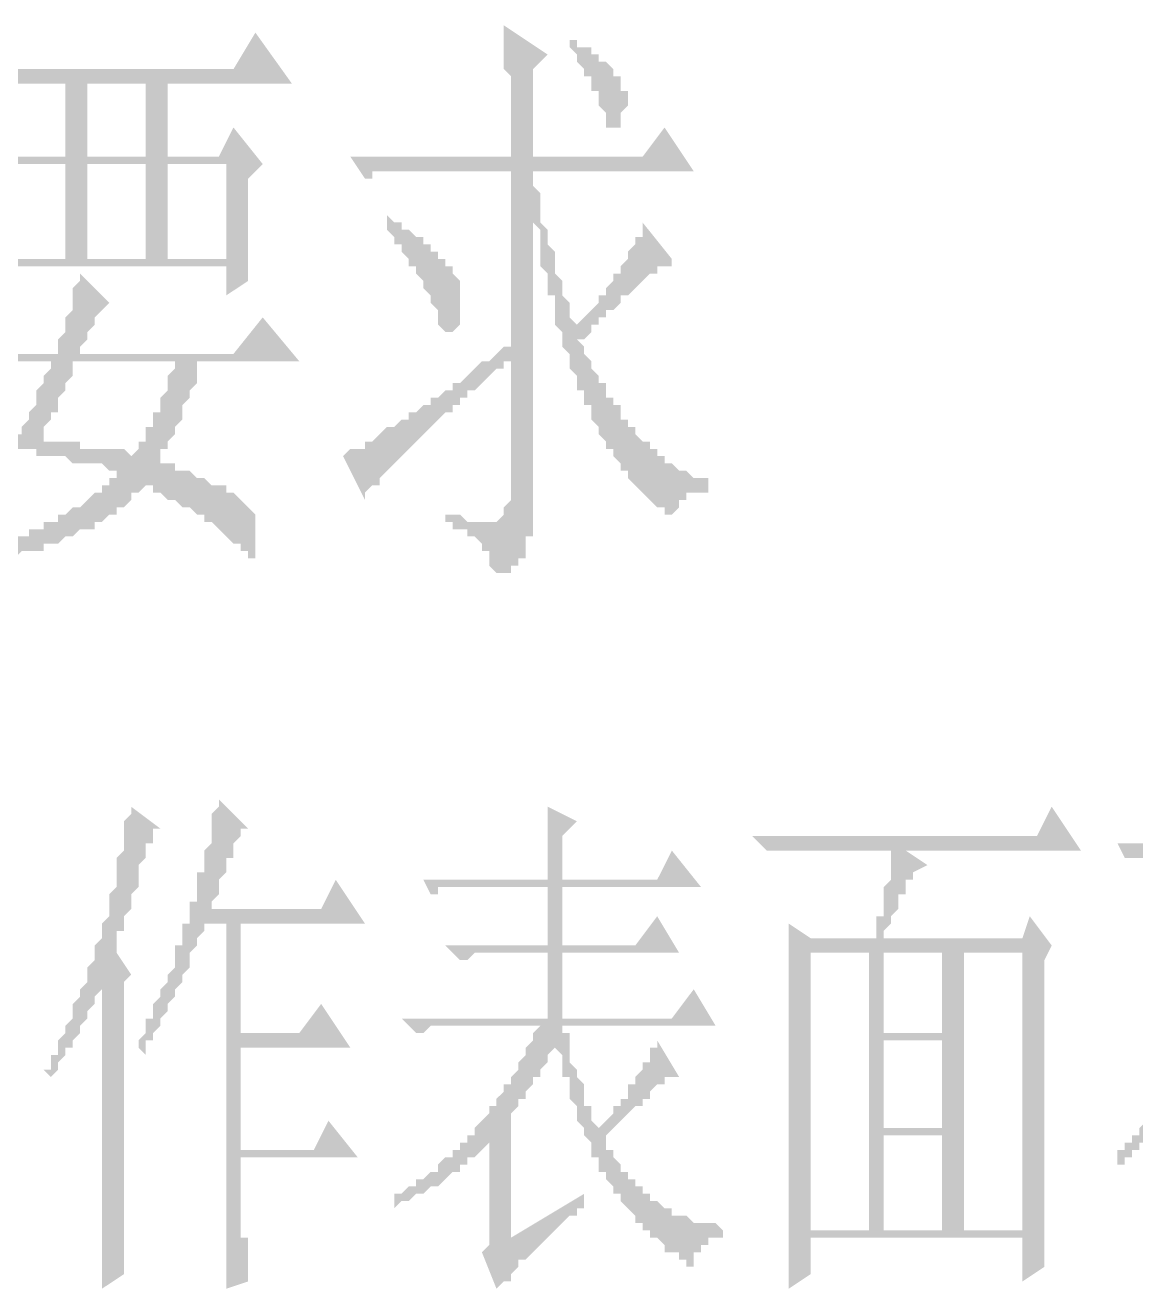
# Model space of a CAD drawing. Header units: millimetres. Extents: x 0 to 275, y 0 to 194.
# Drawn here: x 214.92 to 224.57, y 119.3 to 130.28 of the extents above; entities that cross this region are included whole.
import ezdxf

# ---------------------------------------------------------------- set-up
doc = ezdxf.new("R2010")
doc.units = ezdxf.units.MM

msp = doc.modelspace()

# ---------------------------------------------------------------- hatches: boundary and pattern name
h = msp.add_hatch(color=0)
h.paths.add_polyline_path([(215.4555, 129.772833), (215.9635, 129.772833), (215.9635, 129.137833), (215.4555, 129.137833)])
h.paths.add_polyline_path([(214.757, 129.074333), (215.265, 129.074333), (215.265, 128.248833), (214.757, 128.248833)])
h.paths.add_polyline_path([(215.4555, 129.074333), (215.9635, 129.074333), (215.9635, 128.248833), (215.4555, 128.248833)])
h.paths.add_polyline_path([(216.154, 129.074333), (216.662, 129.074333), (216.662, 128.248833), (216.154, 128.248833)])
h.paths.add_polyline_path([(214.1855, 129.899833), (214.249, 129.709333), (214.3125, 129.709333), (214.3125, 129.772833), (214.376, 129.772833), (214.4395, 129.772833), (214.503, 129.772833), (214.5665, 129.772833), (215.265, 129.772833), (215.265, 129.137833), (214.8205, 129.137833), (214.5665, 129.328333), (214.5665, 129.264833), (214.5665, 129.201333), (214.5665, 129.137833), (214.5665, 129.074333), (214.5665, 129.010833), (214.5665, 128.947333), (214.5665, 128.883833), (214.5665, 128.820333), (214.5665, 128.756833), (214.5665, 128.693333), (214.5665, 128.629833), (214.5665, 128.566333), (214.5665, 128.502833), (214.5665, 128.439333), (214.5665, 128.375833), (214.5665, 128.312333), (214.5665, 128.248833), (214.5665, 128.185333), (214.5665, 128.121833), (214.5665, 128.058333), (214.5665, 127.994833), (214.5665, 127.931333), (214.5665, 127.867833), (214.757, 127.994833), (214.757, 128.185333), (216.662, 128.185333), (216.662, 127.931333), (216.8525, 128.058333), (216.8525, 128.121833), (216.8525, 128.185333), (216.8525, 128.248833), (216.8525, 128.312333), (216.8525, 128.375833), (216.8525, 128.439333), (216.8525, 128.502833), (216.8525, 128.566333), (216.8525, 128.629833), (216.8525, 128.693333), (216.8525, 128.756833), (216.8525, 128.820333), (216.8525, 128.883833), (216.8525, 128.947333), (216.9795, 129.074333), (216.7255, 129.391833), (216.5985, 129.137833), (216.154, 129.137833), (216.154, 129.772833), (217.2335, 129.772833), (216.916, 130.217333), (216.7255, 129.899833)])
h.paths.add_polyline_path([(215.3285, 127.359833), (216.2175, 127.359833), (216.2175, 127.296333), (216.154, 127.232833), (216.154, 127.169333), (216.154, 127.105833), (216.0905, 127.042333), (216.0905, 126.978833), (216.0905, 126.915333), (216.027, 126.915333), (216.027, 126.851833), (216.027, 126.788333), (215.9635, 126.788333), (215.9635, 126.724833), (215.9635, 126.661333), (215.9, 126.661333), (215.9, 126.597833), (215.8365, 126.534333), (215.773, 126.597833), (215.7095, 126.597833), (215.646, 126.597833), (215.5825, 126.597833), (215.519, 126.597833), (215.4555, 126.597833), (215.392, 126.597833), (215.392, 126.661333), (215.3285, 126.661333), (215.265, 126.661333), (215.2015, 126.661333), (215.138, 126.661333), (215.0745, 126.661333), (215.0745, 126.724833), (215.0745, 126.788333), (215.138, 126.851833), (215.138, 126.915333), (215.2015, 126.915333), (215.2015, 126.978833), (215.2015, 127.042333), (215.265, 127.105833), (215.265, 127.169333), (215.3285, 127.232833), (215.3285, 127.296333)])
h.paths.add_polyline_path([(215.392, 128.121833), (215.392, 128.058333), (215.3285, 127.994833), (215.3285, 127.931333), (215.3285, 127.867833), (215.3285, 127.804333), (215.265, 127.740833), (215.265, 127.677333), (215.265, 127.613833), (215.2015, 127.550333), (215.2015, 127.486833), (215.2015, 127.423333), (214.122, 127.423333), (214.249, 127.296333), (214.3125, 127.296333), (214.376, 127.296333), (214.4395, 127.359833), (214.503, 127.359833), (215.138, 127.359833), (215.138, 127.296333), (215.0745, 127.232833), (215.0745, 127.169333), (215.011, 127.105833), (215.011, 127.042333), (215.011, 126.978833), (214.9475, 126.915333), (214.9475, 126.851833), (214.884, 126.788333), (214.884, 126.724833), (214.8205, 126.724833), (214.8205, 126.661333), (214.8205, 126.597833), (214.884, 126.597833), (214.9475, 126.597833), (215.011, 126.597833), (215.011, 126.534333), (215.0745, 126.534333), (215.138, 126.534333), (215.2015, 126.534333), (215.265, 126.534333), (215.3285, 126.470833), (215.392, 126.470833), (215.4555, 126.470833), (215.519, 126.470833), (215.5825, 126.470833), (215.646, 126.407333), (215.7095, 126.407333), (215.773, 126.407333), (215.7095, 126.407333), (215.7095, 126.343833), (215.646, 126.343833), (215.646, 126.280333), (215.5825, 126.280333), (215.5825, 126.216833), (215.519, 126.216833), (215.4555, 126.153333), (215.392, 126.089833), (215.3285, 126.089833), (215.265, 126.026333), (215.2015, 126.026333), (215.2015, 125.962833), (215.138, 125.962833), (215.0745, 125.962833), (215.0745, 125.899333), (215.011, 125.899333), (214.9475, 125.899333), (214.9475, 125.835833), (214.884, 125.835833), (214.8205, 125.835833), (214.757, 125.772333), (214.6935, 125.772333), (214.63, 125.772333), (214.5665, 125.708833), (214.503, 125.708833), (214.4395, 125.708833), (214.376, 125.645333), (214.3125, 125.645333), (214.249, 125.645333), (214.1855, 125.581833), (214.122, 125.581833), (214.1855, 125.518333), (214.249, 125.518333), (214.3125, 125.518333), (214.376, 125.581833), (214.4395, 125.581833), (214.503, 125.581833), (214.5665, 125.581833), (214.63, 125.581833), (214.63, 125.645333), (214.6935, 125.645333), (214.757, 125.645333), (214.8205, 125.645333), (214.884, 125.708833), (214.9475, 125.708833), (215.011, 125.708833), (215.0745, 125.708833), (215.0745, 125.772333), (215.138, 125.772333), (215.2015, 125.772333), (215.265, 125.835833), (215.3285, 125.835833), (215.392, 125.899333), (215.4555, 125.899333), (215.519, 125.899333), (215.519, 125.962833), (215.5825, 125.962833), (215.646, 126.026333), (215.7095, 126.026333), (215.7095, 126.089833), (215.773, 126.089833), (215.8365, 126.153333), (215.8365, 126.216833), (215.9, 126.216833), (215.9635, 126.280333), (216.027, 126.280333), (216.027, 126.216833), (216.0905, 126.216833), (216.154, 126.153333), (216.2175, 126.153333), (216.281, 126.089833), (216.3445, 126.089833), (216.408, 126.026333), (216.4715, 126.026333), (216.4715, 125.962833), (216.535, 125.962833), (216.5985, 125.899333), (216.662, 125.835833), (216.7255, 125.772333), (216.789, 125.772333), (216.789, 125.708833), (216.8525, 125.708833), (216.8525, 125.645333), (216.916, 125.645333), (216.916, 125.708833), (216.916, 125.772333), (216.916, 125.835833), (216.916, 125.899333), (216.916, 125.962833), (216.916, 126.026333), (216.8525, 126.089833), (216.789, 126.153333), (216.7255, 126.216833), (216.662, 126.216833), (216.662, 126.280333), (216.5985, 126.280333), (216.535, 126.280333), (216.4715, 126.343833), (216.408, 126.343833), (216.3445, 126.407333), (216.281, 126.407333), (216.2175, 126.407333), (216.2175, 126.470833), (216.154, 126.470833), (216.0905, 126.470833), (216.0905, 126.534333), (216.0905, 126.597833), (216.154, 126.597833), (216.154, 126.661333), (216.2175, 126.724833), (216.2175, 126.788333), (216.281, 126.851833), (216.281, 126.915333), (216.281, 126.978833), (216.3445, 127.042333), (216.3445, 127.105833), (216.408, 127.169333), (216.408, 127.232833), (216.408, 127.296333), (216.408, 127.359833), (217.297, 127.359833), (216.9795, 127.740833), (216.7255, 127.423333), (215.392, 127.423333), (215.392, 127.486833), (215.4555, 127.550333), (215.4555, 127.613833), (215.519, 127.677333), (215.519, 127.740833), (215.5825, 127.804333), (215.646, 127.867833)])
h = msp.add_hatch(color=0)
h.paths.add_polyline_path([(219.6465, 130.153833), (219.6465, 130.090333), (219.71, 130.026833), (219.71, 129.963333), (219.7735, 129.899833), (219.7735, 129.836333), (219.837, 129.836333), (219.837, 129.772833), (219.837, 129.709333), (219.9005, 129.709333), (219.9005, 129.645833), (219.9005, 129.582333), (219.964, 129.518833), (219.964, 129.455333), (219.964, 129.391833), (220.0275, 129.391833), (220.091, 129.391833), (220.091, 129.455333), (220.091, 129.518833), (220.1545, 129.582333), (220.1545, 129.645833), (220.1545, 129.709333), (220.091, 129.709333), (220.091, 129.772833), (220.091, 129.836333), (220.0275, 129.836333), (220.0275, 129.899833), (219.964, 129.963333), (219.9005, 129.963333), (219.9005, 130.026833), (219.837, 130.026833), (219.837, 130.090333), (219.7735, 130.090333), (219.71, 130.090333), (219.71, 130.153833)])
h.paths.add_polyline_path([(219.075, 130.280833), (219.075, 130.217333), (219.075, 130.153833), (219.075, 130.090333), (219.075, 130.026833), (219.075, 129.963333), (219.075, 129.899833), (219.1385, 129.836333), (219.1385, 129.772833), (219.1385, 129.709333), (219.1385, 129.645833), (219.1385, 129.582333), (219.1385, 129.518833), (219.1385, 129.455333), (219.1385, 129.391833), (219.1385, 129.328333), (219.1385, 129.264833), (219.1385, 129.137833), (217.7415, 129.137833), (217.8685, 128.947333), (217.932, 128.947333), (217.932, 129.010833), (217.9955, 129.010833), (218.059, 129.010833), (218.1225, 129.010833), (219.1385, 129.010833), (219.1385, 127.486833), (219.075, 127.486833), (219.0115, 127.423333), (218.948, 127.359833), (218.8845, 127.359833), (218.821, 127.296333), (218.7575, 127.232833), (218.694, 127.169333), (218.6305, 127.169333), (218.6305, 127.105833), (218.567, 127.105833), (218.5035, 127.042333), (218.44, 127.042333), (218.44, 126.978833), (218.3765, 126.978833), (218.313, 126.915333), (218.2495, 126.915333), (218.2495, 126.851833), (218.186, 126.851833), (218.1225, 126.788333), (218.059, 126.788333), (217.9955, 126.724833), (217.932, 126.661333), (217.8685, 126.661333), (217.8685, 126.597833), (217.805, 126.597833), (217.7415, 126.597833), (217.678, 126.534333), (217.8685, 126.153333), (217.8685, 126.216833), (217.932, 126.280333), (217.9955, 126.280333), (217.9955, 126.343833), (218.059, 126.407333), (218.1225, 126.470833), (218.186, 126.534333), (218.2495, 126.597833), (218.313, 126.661333), (218.3765, 126.724833), (218.44, 126.788333), (218.5035, 126.851833), (218.567, 126.915333), (218.6305, 126.915333), (218.6305, 126.978833), (218.694, 126.978833), (218.694, 127.042333), (218.7575, 127.042333), (218.7575, 127.105833), (218.821, 127.105833), (218.8845, 127.169333), (218.948, 127.232833), (219.0115, 127.296333), (219.075, 127.296333), (219.075, 127.359833), (219.1385, 127.359833), (219.1385, 126.153333), (219.075, 126.089833), (219.075, 126.026333), (219.0115, 125.962833), (218.948, 125.962833), (218.8845, 125.962833), (218.821, 125.962833), (218.7575, 125.962833), (218.694, 126.026333), (218.6305, 126.026333), (218.567, 126.026333), (218.567, 125.962833), (218.6305, 125.962833), (218.6305, 125.899333), (218.694, 125.899333), (218.7575, 125.899333), (218.7575, 125.835833), (218.821, 125.835833), (218.8845, 125.772333), (218.8845, 125.708833), (218.948, 125.708833), (218.948, 125.645333), (218.948, 125.581833), (219.0115, 125.518333), (219.0115, 125.454833), (219.0115, 125.518333), (219.075, 125.518333), (219.1385, 125.518333), (219.1385, 125.581833), (219.202, 125.581833), (219.202, 125.645333), (219.2655, 125.645333), (219.2655, 125.708833), (219.2655, 125.772333), (219.2655, 125.835833), (219.329, 125.835833), (219.329, 125.899333), (219.329, 125.962833), (219.329, 126.026333), (219.329, 126.089833), (219.329, 126.153333), (219.329, 128.756833), (219.329, 128.693333), (219.329, 128.629833), (219.329, 128.566333), (219.3925, 128.502833), (219.3925, 128.439333), (219.3925, 128.375833), (219.3925, 128.312333), (219.3925, 128.248833), (219.3925, 128.185333), (219.456, 128.121833), (219.456, 128.058333), (219.456, 127.994833), (219.456, 127.931333), (219.5195, 127.931333), (219.5195, 127.867833), (219.5195, 127.804333), (219.5195, 127.740833), (219.5195, 127.677333), (219.583, 127.613833), (219.583, 127.550333), (219.583, 127.486833), (219.6465, 127.423333), (219.6465, 127.359833), (219.6465, 127.296333), (219.71, 127.232833), (219.71, 127.169333), (219.71, 127.105833), (219.7735, 127.105833), (219.7735, 127.042333), (219.7735, 126.978833), (219.837, 126.978833), (219.837, 126.915333), (219.837, 126.851833), (219.9005, 126.788333), (219.9005, 126.724833), (219.964, 126.661333), (219.964, 126.597833), (220.0275, 126.597833), (220.0275, 126.534333), (220.091, 126.470833), (220.091, 126.407333), (220.1545, 126.407333), (220.1545, 126.343833), (220.218, 126.280333), (220.2815, 126.216833), (220.345, 126.153333), (220.4085, 126.089833), (220.472, 126.089833), (220.472, 126.026333), (220.5355, 126.026333), (220.599, 126.089833), (220.599, 126.153333), (220.6625, 126.153333), (220.6625, 126.216833), (220.726, 126.216833), (220.7895, 126.216833), (220.853, 126.216833), (220.853, 126.280333), (220.853, 126.343833), (220.7895, 126.343833), (220.726, 126.343833), (220.6625, 126.407333), (220.599, 126.407333), (220.5355, 126.470833), (220.472, 126.470833), (220.472, 126.534333), (220.4085, 126.534333), (220.4085, 126.597833), (220.345, 126.597833), (220.345, 126.661333), (220.2815, 126.661333), (220.218, 126.724833), (220.218, 126.788333), (220.1545, 126.788333), (220.1545, 126.851833), (220.091, 126.851833), (220.091, 126.915333), (220.091, 126.978833), (220.0275, 126.978833), (220.0275, 127.042333), (219.964, 127.042333), (219.964, 127.105833), (219.964, 127.169333), (219.9005, 127.169333), (219.9005, 127.232833), (219.837, 127.296333), (219.837, 127.359833), (219.7735, 127.423333), (219.7735, 127.486833), (219.71, 127.550333), (219.7735, 127.550333), (219.837, 127.613833), (219.837, 127.677333), (219.9005, 127.677333), (219.9005, 127.740833), (219.964, 127.740833), (219.964, 127.804333), (220.0275, 127.804333), (220.091, 127.867833), (220.091, 127.931333), (220.1545, 127.931333), (220.218, 127.994833), (220.2815, 128.058333), (220.345, 128.121833), (220.4085, 128.121833), (220.4085, 128.185333), (220.472, 128.185333), (220.5355, 128.185333), (220.5355, 128.248833), (220.2815, 128.566333), (220.2815, 128.502833), (220.2815, 128.439333), (220.218, 128.439333), (220.218, 128.375833), (220.1545, 128.312333), (220.1545, 128.248833), (220.091, 128.185333), (220.091, 128.121833), (220.0275, 128.121833), (220.0275, 128.058333), (219.964, 127.994833), (219.964, 127.931333), (219.9005, 127.931333), (219.9005, 127.867833), (219.837, 127.804333), (219.7735, 127.740833), (219.71, 127.677333), (219.71, 127.613833), (219.71, 127.677333), (219.6465, 127.740833), (219.6465, 127.804333), (219.6465, 127.867833), (219.583, 127.931333), (219.583, 127.994833), (219.583, 128.058333), (219.5195, 128.121833), (219.5195, 128.185333), (219.5195, 128.248833), (219.5195, 128.312333), (219.456, 128.375833), (219.456, 128.439333), (219.456, 128.502833), (219.3925, 128.566333), (219.3925, 128.629833), (219.3925, 128.693333), (219.3925, 128.756833), (219.3925, 128.820333), (219.329, 128.883833), (219.329, 128.947333), (219.329, 129.010833), (220.726, 129.010833), (220.472, 129.391833), (220.2815, 129.137833), (219.329, 129.137833), (219.329, 129.899833), (219.456, 130.026833)])
h.paths.add_polyline_path([(218.059, 128.629833), (218.059, 128.566333), (218.059, 128.502833), (218.1225, 128.439333), (218.1225, 128.375833), (218.186, 128.375833), (218.186, 128.312333), (218.2495, 128.248833), (218.2495, 128.185333), (218.313, 128.185333), (218.313, 128.121833), (218.3765, 128.058333), (218.3765, 127.994833), (218.44, 127.931333), (218.44, 127.867833), (218.5035, 127.804333), (218.5035, 127.740833), (218.5035, 127.677333), (218.567, 127.613833), (218.6305, 127.613833), (218.694, 127.677333), (218.694, 127.740833), (218.694, 127.804333), (218.694, 127.867833), (218.694, 127.931333), (218.694, 127.994833), (218.694, 128.058333), (218.6305, 128.121833), (218.6305, 128.185333), (218.567, 128.185333), (218.567, 128.248833), (218.5035, 128.248833), (218.5035, 128.312333), (218.44, 128.312333), (218.44, 128.375833), (218.3765, 128.375833), (218.3765, 128.439333), (218.313, 128.439333), (218.2495, 128.502833), (218.186, 128.502833), (218.186, 128.566333), (218.1225, 128.566333)])
h = msp.add_hatch(color=0)
h.paths.add_polyline_path([(216.789, 120.438333), (217.805, 120.438333), (217.551, 120.755833), (217.424, 120.501833), (216.789, 120.501833), (216.789, 121.390833), (217.7415, 121.390833), (217.4875, 121.771833), (217.297, 121.517833), (216.789, 121.517833), (216.789, 122.470333), (217.8685, 122.470333), (217.6145, 122.851333), (217.4875, 122.597333), (216.535, 122.597333), (216.535, 122.660833), (216.5985, 122.724333), (216.5985, 122.787833), (216.5985, 122.851333), (216.662, 122.914833), (216.662, 122.978333), (216.662, 123.041833), (216.7255, 123.041833), (216.7255, 123.105333), (216.7255, 123.168833), (216.789, 123.232333), (216.789, 123.295833), (216.8525, 123.295833), (216.5985, 123.549833), (216.5985, 123.486333), (216.535, 123.422833), (216.535, 123.359333), (216.535, 123.295833), (216.535, 123.232333), (216.535, 123.168833), (216.4715, 123.105333), (216.4715, 123.041833), (216.4715, 122.978333), (216.4715, 122.914833), (216.408, 122.914833), (216.408, 122.851333), (216.408, 122.787833), (216.408, 122.724333), (216.408, 122.660833), (216.3445, 122.660833), (216.3445, 122.597333), (216.3445, 122.533833), (216.3445, 122.470333), (216.281, 122.470333), (216.281, 122.406833), (216.281, 122.343333), (216.281, 122.279833), (216.2175, 122.279833), (216.2175, 122.216333), (216.2175, 122.152833), (216.2175, 122.089333), (216.154, 122.025833), (216.154, 121.962333), (216.0905, 121.898833), (216.0905, 121.835333), (216.027, 121.771833), (216.027, 121.708333), (216.027, 121.644833), (215.9635, 121.644833), (215.9635, 121.581333), (215.9635, 121.517833), (215.9, 121.454333), (215.9, 121.390833), (215.9635, 121.327333), (215.9635, 121.390833), (215.9635, 121.454333), (216.027, 121.454333), (216.027, 121.517833), (216.0905, 121.581333), (216.0905, 121.644833), (216.154, 121.708333), (216.154, 121.771833), (216.2175, 121.835333), (216.2175, 121.898833), (216.281, 121.962333), (216.281, 122.025833), (216.3445, 122.089333), (216.3445, 122.152833), (216.3445, 122.216333), (216.408, 122.279833), (216.408, 122.343333), (216.4715, 122.406833), (216.4715, 122.470333), (216.662, 122.470333), (216.662, 120.184333), (216.662, 120.120833), (216.662, 120.057333), (216.662, 119.993833), (216.662, 119.930333), (216.662, 119.866833), (216.662, 119.803333), (216.662, 119.739833), (216.662, 119.676333), (216.662, 119.612833), (216.662, 119.549333), (216.662, 119.485833), (216.662, 119.422333), (216.662, 119.358833), (216.662, 119.295333), (216.8525, 119.358833), (216.8525, 119.422333), (216.8525, 119.485833), (216.8525, 119.549333), (216.8525, 119.612833), (216.8525, 119.676333), (216.8525, 119.739833), (216.789, 119.739833), (216.789, 119.803333)])
h.paths.add_polyline_path([(215.773, 120.057333), (215.773, 121.962333), (215.8365, 122.025833), (215.7095, 122.216333), (215.7095, 122.279833), (215.7095, 122.343333), (215.7095, 122.406833), (215.773, 122.406833), (215.773, 122.470333), (215.773, 122.533833), (215.8365, 122.597333), (215.8365, 122.660833), (215.8365, 122.724333), (215.9, 122.787833), (215.9, 122.851333), (215.9, 122.914833), (215.9, 122.978333), (215.9635, 123.041833), (215.9635, 123.105333), (215.9635, 123.168833), (216.027, 123.168833), (216.027, 123.232333), (216.027, 123.295833), (216.0905, 123.295833), (215.8365, 123.486333), (215.8365, 123.422833), (215.773, 123.359333), (215.773, 123.295833), (215.773, 123.232333), (215.773, 123.168833), (215.773, 123.105333), (215.7095, 123.041833), (215.7095, 122.978333), (215.7095, 122.914833), (215.7095, 122.851333), (215.7095, 122.787833), (215.646, 122.724333), (215.646, 122.660833), (215.646, 122.597333), (215.646, 122.533833), (215.5825, 122.470333), (215.5825, 122.406833), (215.5825, 122.343333), (215.519, 122.279833), (215.519, 122.216333), (215.519, 122.152833), (215.4555, 122.089333), (215.4555, 122.025833), (215.4555, 121.962333), (215.392, 121.898833), (215.392, 121.835333), (215.3285, 121.771833), (215.3285, 121.708333), (215.3285, 121.644833), (215.265, 121.581333), (215.265, 121.517833), (215.2015, 121.454333), (215.2015, 121.390833), (215.2015, 121.327333), (215.138, 121.327333), (215.138, 121.263833), (215.138, 121.200333), (215.0745, 121.200333), (215.138, 121.136833), (215.2015, 121.200333), (215.2015, 121.263833), (215.265, 121.327333), (215.265, 121.390833), (215.3285, 121.390833), (215.3285, 121.454333), (215.392, 121.517833), (215.392, 121.581333), (215.4555, 121.644833), (215.4555, 121.708333), (215.519, 121.771833), (215.519, 121.835333), (215.5825, 121.898833), (215.5825, 121.962333), (215.5825, 120.247833), (215.5825, 120.184333), (215.5825, 120.120833), (215.5825, 120.057333), (215.5825, 119.993833), (215.5825, 119.930333), (215.5825, 119.866833), (215.5825, 119.803333), (215.5825, 119.739833), (215.5825, 119.676333), (215.5825, 119.612833), (215.5825, 119.549333), (215.5825, 119.485833), (215.5825, 119.422333), (215.5825, 119.358833), (215.5825, 119.295333), (215.773, 119.422333), (215.773, 119.485833), (215.773, 119.549333), (215.773, 119.612833), (215.773, 119.676333), (215.773, 119.739833), (215.773, 119.803333), (215.773, 119.866833), (215.773, 119.930333), (215.773, 119.993833)])
h = msp.add_hatch(color=0)
h.dxf.hatch_style = 2
h.paths.add_polyline_path([(219.1385, 119.739833), (219.1385, 120.755833), (219.1385, 120.819333), (219.202, 120.882833), (219.202, 120.946333), (219.2655, 120.946333), (219.2655, 121.009833), (219.329, 121.073333), (219.329, 121.136833), (219.3925, 121.136833), (219.3925, 121.200333), (219.456, 121.263833), (219.456, 121.327333), (219.5195, 121.390833), (219.5195, 121.454333), (219.5195, 121.390833), (219.583, 121.327333), (219.583, 121.263833), (219.583, 121.200333), (219.583, 121.136833), (219.6465, 121.136833), (219.6465, 121.073333), (219.6465, 121.009833), (219.6465, 120.946333), (219.71, 120.882833), (219.71, 120.819333), (219.71, 120.755833), (219.7735, 120.692333), (219.7735, 120.628833), (219.837, 120.565333), (219.837, 120.501833), (219.837, 120.438333), (219.9005, 120.438333), (219.9005, 120.374833), (219.9005, 120.311333), (219.964, 120.311333), (219.964, 120.247833), (220.0275, 120.184333), (220.0275, 120.120833), (220.091, 120.120833), (220.091, 120.057333), (220.1545, 119.993833), (220.218, 119.930333), (220.218, 119.866833), (220.2815, 119.866833), (220.2815, 119.803333), (220.345, 119.803333), (220.345, 119.739833), (220.4085, 119.739833), (220.472, 119.676333), (220.472, 119.612833), (220.5355, 119.612833), (220.599, 119.612833), (220.599, 119.549333), (220.6625, 119.549333), (220.6625, 119.485833), (220.726, 119.485833), (220.726, 119.549333), (220.726, 119.612833), (220.7895, 119.612833), (220.7895, 119.676333), (220.853, 119.676333), (220.853, 119.739833), (220.9165, 119.739833), (220.98, 119.739833), (220.98, 119.803333), (220.9165, 119.866833), (220.853, 119.866833), (220.7895, 119.866833), (220.726, 119.866833), (220.6625, 119.930333), (220.599, 119.930333), (220.5355, 119.930333), (220.5355, 119.993833), (220.472, 119.993833), (220.4085, 120.057333), (220.345, 120.057333), (220.345, 120.120833), (220.2815, 120.120833), (220.2815, 120.184333), (220.218, 120.184333), (220.218, 120.247833), (220.1545, 120.247833), (220.1545, 120.311333), (220.091, 120.311333), (220.091, 120.374833), (220.0275, 120.438333), (220.0275, 120.501833), (219.964, 120.501833), (219.964, 120.565333), (219.964, 120.628833), (220.0275, 120.692333), (220.091, 120.755833), (220.1545, 120.819333), (220.218, 120.882833), (220.2815, 120.882833), (220.2815, 120.946333), (220.345, 120.946333), (220.345, 121.009833), (220.4085, 121.073333), (220.472, 121.073333), (220.472, 121.136833), (220.599, 121.136833), (220.4085, 121.454333), (220.4085, 121.390833), (220.345, 121.390833), (220.345, 121.327333), (220.345, 121.263833), (220.2815, 121.263833), (220.2815, 121.200333), (220.218, 121.136833), (220.218, 121.073333), (220.1545, 121.073333), (220.1545, 121.009833), (220.1545, 120.946333), (220.091, 120.946333), (220.091, 120.882833), (220.0275, 120.882833), (220.0275, 120.819333), (219.964, 120.755833), (219.9005, 120.692333), (219.837, 120.755833), (219.837, 120.819333), (219.837, 120.882833), (219.7735, 120.882833), (219.7735, 120.946333), (219.7735, 121.009833), (219.7735, 121.073333), (219.71, 121.136833), (219.71, 121.200333), (219.6465, 121.263833), (219.6465, 121.327333), (219.6465, 121.390833), (219.6465, 121.454333), (219.6465, 121.517833), (219.583, 121.517833), (219.583, 121.581333), (220.9165, 121.581333), (220.726, 121.898833), (220.5355, 121.644833), (219.583, 121.644833), (219.583, 122.216333), (220.599, 122.216333), (220.4085, 122.533833), (220.218, 122.279833), (219.583, 122.279833), (219.583, 122.787833), (220.7895, 122.787833), (220.5355, 123.105333), (220.4085, 122.851333), (219.583, 122.851333), (219.583, 123.232333), (219.71, 123.359333), (219.456, 123.486333), (219.456, 123.422833), (219.456, 123.359333), (219.456, 123.295833), (219.456, 123.232333), (219.456, 123.168833), (219.456, 123.105333), (219.456, 123.041833), (219.456, 122.978333), (219.456, 122.914833), (219.456, 122.851333), (218.3765, 122.851333), (218.44, 122.724333), (218.5035, 122.724333), (218.5035, 122.787833), (218.567, 122.787833), (218.6305, 122.787833), (218.694, 122.787833), (219.456, 122.787833), (219.456, 122.279833), (218.567, 122.279833), (218.694, 122.152833), (218.7575, 122.152833), (218.821, 122.216333), (218.8845, 122.216333), (219.456, 122.216333), (219.456, 121.644833), (218.186, 121.644833), (218.313, 121.517833), (218.3765, 121.517833), (218.44, 121.581333), (218.5035, 121.581333), (219.3925, 121.581333), (219.329, 121.517833), (219.329, 121.454333), (219.2655, 121.390833), (219.2655, 121.327333), (219.202, 121.263833), (219.202, 121.200333), (219.1385, 121.136833), (219.1385, 121.073333), (219.075, 121.073333), (219.075, 121.009833), (219.0115, 120.946333), (219.0115, 120.882833), (218.948, 120.882833), (218.948, 120.819333), (218.8845, 120.755833), (218.821, 120.692333), (218.821, 120.628833), (218.7575, 120.628833), (218.7575, 120.565333), (218.694, 120.565333), (218.694, 120.501833), (218.6305, 120.501833), (218.6305, 120.438333), (218.567, 120.438333), (218.5035, 120.374833), (218.5035, 120.311333), (218.44, 120.311333), (218.3765, 120.247833), (218.313, 120.247833), (218.313, 120.184333), (218.2495, 120.184333), (218.186, 120.120833), (218.1225, 120.120833), (218.1225, 120.057333), (218.1225, 119.993833), (218.186, 120.057333), (218.2495, 120.057333), (218.313, 120.120833), (218.3765, 120.120833), (218.44, 120.184333), (218.5035, 120.184333), (218.567, 120.247833), (218.6305, 120.311333), (218.694, 120.311333), (218.694, 120.374833), (218.7575, 120.374833), (218.7575, 120.438333), (218.821, 120.438333), (218.8845, 120.501833), (218.948, 120.565333), (218.948, 119.866833), (218.948, 119.803333), (218.948, 119.739833), (218.948, 119.676333), (218.8845, 119.612833), (219.0115, 119.295333), (219.075, 119.358833), (219.1385, 119.358833), (219.1385, 119.422333), (219.202, 119.485833), (219.202, 119.549333), (219.2655, 119.549333), (219.329, 119.612833), (219.3925, 119.676333), (219.456, 119.739833), (219.5195, 119.803333), (219.583, 119.866833), (219.6465, 119.930333), (219.71, 119.930333), (219.71, 119.993833), (219.7735, 119.993833), (219.7735, 120.057333), (219.7735, 120.120833)])
h = msp.add_hatch(color=0)
h.paths.add_polyline_path([(222.377, 120.628833), (222.885, 120.628833), (222.885, 119.803333), (222.377, 119.803333)])
h.paths.add_polyline_path([(222.3135, 122.343333), (221.742, 122.343333), (221.5515, 122.470333), (221.5515, 122.406833), (221.5515, 122.343333), (221.5515, 122.279833), (221.5515, 122.216333), (221.5515, 122.152833), (221.5515, 122.089333), (221.5515, 122.025833), (221.5515, 121.962333), (221.5515, 121.898833), (221.5515, 121.835333), (221.5515, 121.771833), (221.5515, 121.708333), (221.5515, 121.644833), (221.5515, 121.581333), (221.5515, 121.517833), (221.5515, 121.454333), (221.5515, 121.390833), (221.5515, 121.327333), (221.5515, 121.263833), (221.5515, 121.200333), (221.5515, 121.136833), (221.5515, 121.073333), (221.5515, 121.009833), (221.5515, 120.946333), (221.5515, 120.882833), (221.5515, 120.819333), (221.5515, 120.755833), (221.5515, 120.692333), (221.5515, 120.628833), (221.5515, 120.565333), (221.5515, 120.501833), (221.5515, 120.438333), (221.5515, 120.374833), (221.5515, 120.311333), (221.5515, 120.247833), (221.5515, 120.184333), (221.5515, 120.120833), (221.5515, 120.057333), (221.5515, 119.993833), (221.5515, 119.930333), (221.5515, 119.866833), (221.5515, 119.803333), (221.5515, 119.739833), (221.5515, 119.676333), (221.5515, 119.612833), (221.5515, 119.549333), (221.5515, 119.485833), (221.5515, 119.422333), (221.5515, 119.358833), (221.5515, 119.295333), (221.742, 119.422333), (221.742, 119.739833), (223.5835, 119.739833), (223.5835, 119.358833), (223.774, 119.485833), (223.774, 119.549333), (223.774, 119.612833), (223.774, 119.676333), (223.774, 119.739833), (223.774, 119.803333), (223.774, 119.866833), (223.774, 119.930333), (223.774, 119.993833), (223.774, 120.057333), (223.774, 120.120833), (223.774, 120.184333), (223.774, 120.247833), (223.774, 120.311333), (223.774, 120.374833), (223.774, 120.438333), (223.774, 120.501833), (223.774, 120.565333), (223.774, 120.628833), (223.774, 120.692333), (223.774, 120.755833), (223.774, 120.819333), (223.774, 120.882833), (223.774, 120.946333), (223.774, 121.009833), (223.774, 121.073333), (223.774, 121.136833), (223.774, 121.200333), (223.774, 121.263833), (223.774, 121.327333), (223.774, 121.390833), (223.774, 121.454333), (223.774, 121.517833), (223.774, 121.581333), (223.774, 121.644833), (223.774, 121.708333), (223.774, 121.771833), (223.774, 121.835333), (223.774, 121.898833), (223.774, 121.962333), (223.774, 122.025833), (223.774, 122.089333), (223.774, 122.152833), (223.8375, 122.279833), (223.647, 122.533833), (223.5835, 122.343333), (222.377, 122.343333), (222.377, 122.406833), (222.4405, 122.470333), (222.4405, 122.533833), (222.504, 122.597333), (222.504, 122.660833), (222.504, 122.724333), (222.5675, 122.724333), (222.5675, 122.787833), (222.5675, 122.851333), (222.631, 122.851333), (222.631, 122.914833), (222.758, 122.978333), (222.5675, 123.105333), (224.0915, 123.105333), (223.8375, 123.486333), (223.7105, 123.232333), (221.234, 123.232333), (221.361, 123.105333), (221.4245, 123.105333), (221.488, 123.105333), (221.5515, 123.105333), (221.615, 123.105333), (222.4405, 123.105333), (222.4405, 123.041833), (222.4405, 122.978333), (222.4405, 122.914833), (222.4405, 122.851333), (222.377, 122.787833), (222.377, 122.724333), (222.377, 122.660833), (222.377, 122.597333), (222.377, 122.533833), (222.3135, 122.533833), (222.3135, 122.470333), (222.3135, 122.406833)])
h.paths.add_polyline_path([(221.742, 122.216333), (222.25, 122.216333), (222.25, 119.803333), (221.742, 119.803333)])
h.paths.add_polyline_path([(223.0755, 122.216333), (223.5835, 122.216333), (223.5835, 119.803333), (223.0755, 119.803333)])
h.paths.add_polyline_path([(222.377, 122.216333), (222.885, 122.216333), (222.885, 121.517833), (222.377, 121.517833)])
h.paths.add_polyline_path([(222.377, 121.454333), (222.885, 121.454333), (222.885, 120.692333), (222.377, 120.692333)])
h = msp.add_hatch(color=0)
h.paths.add_polyline_path([(225.8695, 122.025833), (225.933, 122.152833), (225.7425, 122.343333), (225.7425, 122.406833), (225.806, 122.406833), (225.806, 122.470333), (225.806, 122.533833), (225.806, 122.597333), (225.8695, 122.660833), (225.8695, 122.724333), (225.8695, 122.787833), (225.933, 122.787833), (225.933, 122.851333), (225.933, 122.914833), (225.933, 122.978333), (225.9965, 122.978333), (225.9965, 123.041833), (225.9965, 123.105333), (227.1395, 123.105333), (226.8855, 123.422833), (226.695, 123.168833), (224.409, 123.168833), (224.4725, 123.041833), (224.536, 123.041833), (224.5995, 123.041833), (224.663, 123.041833), (224.7265, 123.041833), (224.79, 123.105333), (224.8535, 123.105333), (225.7425, 123.105333), (225.7425, 123.041833), (225.7425, 122.978333), (225.7425, 122.914833), (225.679, 122.914833), (225.679, 122.851333), (225.679, 122.787833), (225.679, 122.724333), (225.6155, 122.660833), (225.6155, 122.597333), (225.6155, 122.533833), (225.552, 122.533833), (225.552, 122.470333), (225.552, 122.406833), (225.552, 122.343333), (225.4885, 122.279833), (225.4885, 122.216333), (225.4885, 122.152833), (225.425, 122.152833), (225.425, 122.089333), (225.425, 122.025833), (225.3615, 121.962333), (225.3615, 121.898833), (225.298, 121.835333), (225.298, 121.771833), (225.2345, 121.708333), (225.2345, 121.644833), (225.171, 121.581333), (225.171, 121.517833), (225.1075, 121.517833), (225.1075, 121.454333), (225.1075, 121.390833), (225.044, 121.390833), (225.044, 121.327333), (224.9805, 121.263833), (224.9805, 121.200333), (224.917, 121.136833), (224.917, 121.073333), (224.8535, 121.073333), (224.8535, 121.009833), (224.79, 120.946333), (224.79, 120.882833), (224.7265, 120.882833), (224.7265, 120.819333), (224.663, 120.819333), (224.663, 120.755833), (224.5995, 120.692333), (224.5995, 120.628833), (224.536, 120.628833), (224.536, 120.565333), (224.4725, 120.565333), (224.4725, 120.501833), (224.409, 120.501833), (224.409, 120.438333), (224.409, 120.374833), (224.4725, 120.374833), (224.4725, 120.438333), (224.536, 120.438333), (224.536, 120.501833), (224.5995, 120.501833), (224.5995, 120.565333), (224.663, 120.565333), (224.663, 120.628833), (224.7265, 120.628833), (224.7265, 120.692333), (224.79, 120.692333), (224.79, 120.755833), (224.8535, 120.819333), (224.917, 120.819333), (224.917, 120.882833), (224.9805, 120.946333), (224.9805, 121.009833), (225.044, 121.009833), (225.044, 121.073333), (225.1075, 121.136833), (225.171, 121.200333), (225.171, 121.263833), (225.2345, 121.263833), (225.2345, 121.327333), (225.298, 121.390833), (225.298, 121.454333), (225.3615, 121.454333), (225.3615, 121.517833), (225.3615, 121.581333), (225.425, 121.581333), (225.425, 121.644833), (225.425, 121.708333), (225.4885, 121.708333), (225.4885, 121.771833), (225.552, 121.835333), (225.552, 121.898833), (225.552, 121.962333), (225.6155, 121.962333), (225.6155, 122.025833), (225.6155, 122.089333), (225.679, 122.152833), (225.679, 120.565333), (225.679, 120.501833), (225.679, 120.438333), (225.679, 120.374833), (225.679, 120.311333), (225.679, 120.247833), (225.679, 120.184333), (225.679, 120.120833), (225.679, 120.057333), (225.679, 119.993833), (225.679, 119.930333), (225.679, 119.866833), (225.679, 119.803333), (225.679, 119.739833), (225.679, 119.676333), (225.679, 119.612833), (225.679, 119.549333), (225.679, 119.485833), (225.679, 119.422333), (225.679, 119.358833), (225.8695, 119.485833), (225.8695, 119.549333), (225.8695, 119.612833), (225.8695, 119.676333), (225.8695, 119.739833), (225.8695, 119.803333), (225.8695, 119.866833), (225.8695, 119.930333), (225.8695, 119.993833), (225.8695, 120.057333), (225.8695, 120.120833), (225.8695, 120.184333), (225.8695, 120.247833), (225.8695, 120.311333)])
h.paths.add_polyline_path([(226.1235, 121.962333), (226.187, 121.898833), (226.187, 121.835333), (226.2505, 121.771833), (226.2505, 121.708333), (226.314, 121.708333), (226.314, 121.644833), (226.3775, 121.644833), (226.3775, 121.581333), (226.3775, 121.517833), (226.441, 121.517833), (226.441, 121.454333), (226.5045, 121.454333), (226.5045, 121.390833), (226.568, 121.327333), (226.568, 121.263833), (226.6315, 121.200333), (226.6315, 121.136833), (226.695, 121.136833), (226.695, 121.073333), (226.695, 121.009833), (226.7585, 120.946333), (226.7585, 120.882833), (226.822, 120.819333), (226.822, 120.755833), (226.8855, 120.692333), (226.8855, 120.628833), (226.8855, 120.565333), (226.949, 120.565333), (226.949, 120.501833), (227.0125, 120.501833), (227.0125, 120.565333), (227.076, 120.628833), (227.076, 120.692333), (227.076, 120.755833), (227.076, 120.819333), (227.076, 120.882833), (227.0125, 120.946333), (227.0125, 121.009833), (227.0125, 121.073333), (226.949, 121.073333), (226.949, 121.136833), (226.949, 121.200333), (226.8855, 121.200333), (226.8855, 121.263833), (226.822, 121.263833), (226.822, 121.327333), (226.7585, 121.327333), (226.7585, 121.390833), (226.695, 121.454333), (226.6315, 121.517833), (226.6315, 121.581333), (226.568, 121.581333), (226.568, 121.644833), (226.5045, 121.644833), (226.5045, 121.708333), (226.441, 121.708333), (226.3775, 121.771833), (226.3775, 121.835333), (226.314, 121.835333), (226.314, 121.898833), (226.2505, 121.898833), (226.187, 121.962333), (226.187, 122.025833), (226.1235, 122.025833)])

doc.saveas('drawing.dxf')
